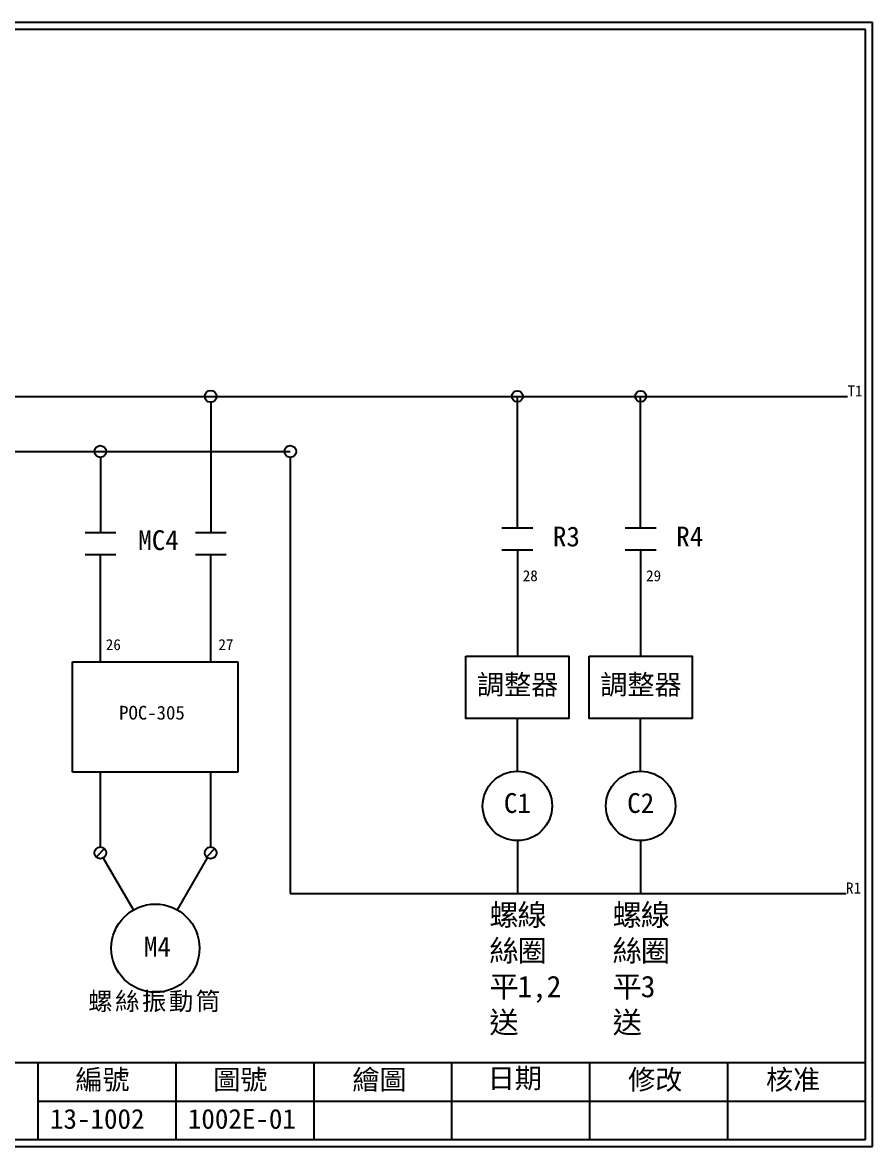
# Model space of a CAD drawing. Extents: x 10 to 297, y 3 to 207.
# Drawn here: x 142.9 to 297, y 3 to 207 of the extents above; entities that cross this region are included whole.
import ezdxf

# ---------------------------------------------------------------- set-up
doc = ezdxf.new("R2010")
doc.units = 0
doc.layers.get('0').update_dxf_attribs({"linetype": 'CONTINUOUS'})
doc.layers.add('圖框層', color=7, linetype='CONTINUOUS')
doc.layers.add('標尺寸層', color=3, linetype='CONTINUOUS')
doc.styles.add('CNS', font='romanc.shx', dxfattribs={"bigfont": 'chineset.shx'})
doc.styles.add('STSL', font='KAIU.TTF')
doc.styles.add('標楷體', font='KAIU.TTF')

msp = doc.modelspace()

# ---------------------------------------------------------------- linework, layer by layer
for p, q in [((111.02, 139.12), (292.46, 139.12)), ((232.61, 115.27), (232.61, 139.12)), ((254.96, 115.27), (254.96, 139.12)), ((177.01, 138.05), (177.03, 114.4)), ((91.02, 129.12), (191.43, 129.12)), ((157.02, 128.05), (157.04, 114.4)), ((191.43, 128.05), (191.43, 48.91)), ((156.98, 110.42), (156.98, 104.56)), ((176.98, 110.42), (176.98, 90.93)), ((232.61, 111.3), (232.61, 91.96)), ((254.96, 111.3), (254.96, 91.96)), ((232.61, 71.11), (232.61, 80.64)), ((254.96, 71.11), (254.96, 80.64)), ((156.99, 70.93), (156.99, 57.36)), ((176.99, 70.93), (176.99, 57.36)), ((232.61, 58.51), (232.61, 48.91)), ((254.96, 58.51), (254.96, 48.91)), ((157.75, 57.05), (156.24, 55.53)), ((162.98, 45.92), (157.53, 55.36)), ((170.98, 45.92), (176.44, 55.37)), ((177.75, 57.05), (176.24, 55.53)), ((191.43, 48.91), (292.2, 48.91))]:
    msp.add_line(p, q)
for points in [[(223.28, 91.96), (241.93, 91.96), (241.93, 80.64), (223.28, 80.64)], [(245.64, 91.96), (264.29, 91.96), (264.29, 80.64), (245.64, 80.64)]]:
    msp.add_lwpolyline(points, close=True)
for centre, radius in [((176.99, 139.12), 1.07), ((156.99, 129.12), 1.07), ((191.43, 129.12), 1.07), ((232.61, 64.81), 6.3), ((254.96, 64.81), 6.3), ((156.99, 56.29), 1.07), ((176.99, 56.29), 1.07), ((166.98, 38.99), 8)]:
    msp.add_circle(centre, radius)
at = {"layer": '圖框層', "color": 7}
for p, q in [((297, 206.97), (10, 206.97)), ((297, 3), (297, 206.97)), ((295.75, 205.72), (11.25, 205.72)), ((295.75, 4.25), (295.75, 205.72)), ((11.25, 18.25), (295.75, 18.25)), ((145.75, 4.25), (145.75, 18.25)), ((170.75, 4.25), (170.75, 18.25)), ((195.75, 4.25), (195.75, 18.25)), ((220.75, 4.25), (220.75, 18.25)), ((245.75, 4.25), (245.75, 18.25)), ((270.75, 4.25), (270.75, 18.25)), ((145.75, 11.25), (295.75, 11.25)), ((11.25, 4.25), (295.75, 4.25)), ((10, 3), (297, 3))]:
    msp.add_line(p, q, dxfattribs=at)
at = {"layer": '標尺寸層', "color": 7}
for p, q in [((154.25, 114.4), (159.82, 114.4)), ((174.25, 114.4), (179.82, 114.4)), ((229.82, 115.27), (235.39, 115.27)), ((252.18, 115.27), (257.75, 115.27)), ((154.25, 110.42), (159.82, 110.42)), ((156.98, 110.42), (156.98, 90.93)), ((174.25, 110.42), (179.82, 110.42)), ((229.82, 111.3), (235.39, 111.3)), ((252.18, 111.3), (257.75, 111.3)), ((151.92, 90.93), (181.92, 90.93)), ((151.92, 70.93), (151.92, 90.93)), ((181.92, 90.93), (181.92, 70.93)), ((181.92, 70.93), (151.92, 70.93))]:
    msp.add_line(p, q, dxfattribs=at)
for centre in [(232.61, 139.12), (254.96, 139.12)]:
    msp.add_circle(centre, 1, dxfattribs=at)

# ---------------------------------------------------------------- texts
at = {"color": 0, "insert": (166.98, 30.99), "char_height": 3.25, "width": 24.1454, "attachment_point": 2, "style": '標楷體'}
msp.add_mtext('{\\T1.1;螺絲振動筒}', dxfattribs=at)
at = {"layer": '圖框層', "color": 4, "style": 'STSL'}
for s, height, p in [('T1', 2, (292.46, 139.12)), ('MC4', 3.6, (163.87, 111.23)), ('R3', 3.6, (239.05, 111.9)), ('R4', 3.6, (261.41, 111.9)), ('28', 2, (233.59, 105.57)), ('29', 2, (255.95, 105.57)), ('26', 2, (157.99, 93.07)), ('27', 2, (178.4, 93.07)), ('調整器', 3.6, (225.29, 85.02)), ('調整器', 3.6, (247.65, 85.02)), ('C1', 3.6, (230.16, 63.53)), ('C2', 3.6, (252.52, 63.53)), ('R1', 2, (292.2, 48.91)), ('M4', 3.6, (164.9, 37.47)), ('編號', 3.6, (152.47, 13.34)), ('圖號', 3.6, (177.47, 13.34)), ('繪圖', 3.6, (202.69, 13.34)), ('日期', 3.6, (227.22, 13.59)), ('修改', 3.6, (252.69, 13.34)), ('核准', 3.6, (277.69, 13.34)), ('13-1002', 3.6, (147.86, 6.22)), ('1002E-01', 3.6, (172.86, 6.22))]:
    msp.add_text(s, height=height, dxfattribs=at).set_placement(p)
at = {"layer": '標尺寸層', "color": 7, "attachment_point": 1, "style": 'CNS'}
for s, insert, char_height, width in [('{\\fDFKai-SB|b0|i0|c136|p65;POC-305}', (160.4, 82.97), 2.5, 13.0097), ('{\\fDFKai-SB|b0|i0|c136|p65;螺絲平送}', (227.53, 46.99), 3.9, 5.4243), ('{\\fDFKai-SB|b0|i0|c136|p65;線圈1,2}', (232.62, 46.99), 3.9, 5.4243), ('{\\fDFKai-SB|b0|i0|c136|p65;螺絲平送}', (249.88, 46.99), 3.9, 5.4243), ('{\\fDFKai-SB|b0|i0|c136|p65;線圈3}', (254.98, 46.99), 3.9, 5.4243)]:
    msp.add_mtext(s, dxfattribs=dict(at, insert=insert, char_height=char_height, width=width))

doc.saveas('drawing.dxf')
